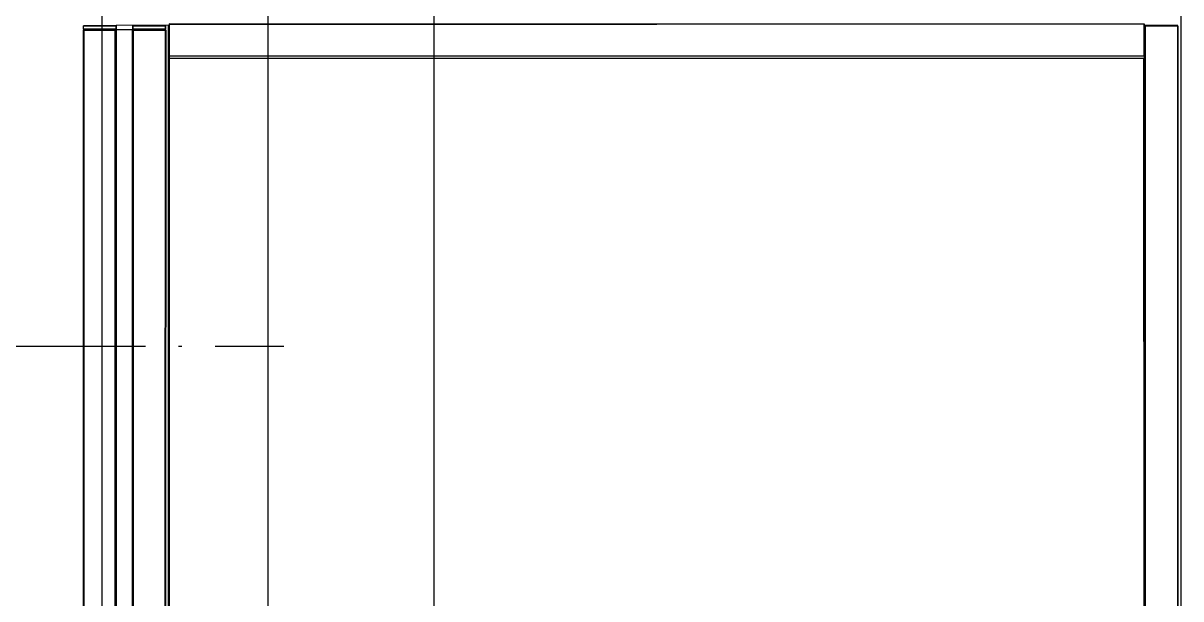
# Model space of a CAD drawing. Extents: x 11992 to 29481, y -6727 to 6811.
# Drawn here: x 15852 to 16550, y -1472 to -1125 of the extents above; entities that cross this region are included whole.
import ezdxf

# ---------------------------------------------------------------- set-up
doc = ezdxf.new("R2010")
doc.units = 0
doc.header["$MEASUREMENT"] = 0
doc.linetypes.add('DASHED', pattern=[19.05, 12.7, -6.35])
doc.linetypes.add('DOTE', pattern=[2.42, 2, -0.2, 0.02, -0.2])
doc.layers.get('0').update_dxf_attribs({"color": 8, "linetype": 'CONTINUOUS'})
doc.layers.add('DQ-BEAM-DASH', color=8, linetype='DASHED')
doc.layers.add('zoylight 4标注', color=9, linetype='CONTINUOUS')

# ---------------------------------------------------------------- blocks, each defined once
blk = doc.blocks.new('MB-B')
at = {"layer": 'DQ-BEAM-DASH', "ltscale": 0.01}
for p, q in [((-14200, 4800), (-14200, 1800)), ((-14000, 4800), (-14000, 1800))]:
    blk.add_line(p, q, dxfattribs=at)

msp = doc.modelspace()

# ---------------------------------------------------------------- linework, layer by layer
for p, q in [((15899.59, -769.41, 379.57), (15899.59, -2319.41, 379.57)), ((15899.59, -769.41, -40.43), (15899.59, -2319.41, -40.43)), ((15999.62, -769.41, -2440.43), (15999.62, -3969.41, -2440.43)), ((16099.59, -769.4, -40.43), (16099.59, -2319.4, -40.43)), ((16099.59, -769.4, 379.57), (16099.59, -2319.4, 379.57)), ((16099.59, -769.4, -40.43), (16099.59, -3969.41, -40.43)), ((16099.59, -769.4, 379.57), (16099.59, -3969.41, 379.57)), ((16099.62, -769.41, -2440.43), (16099.63, -3969.41, -2440.43)), ((16549.59, -769.4, -40.43), (16549.59, -3969.41, -40.43)), ((16549.59, -769.4, 379.57), (16549.59, -3969.41, 379.57)), ((15888.56, -1128.78, -2426.22), (15888.31, -1723.31, -2426.22)), ((15888.56, -1128.78, -2428.16), (15888.31, -1723.31, -2428.16)), ((15907.93, -1128.78, -72.23), (15888.31, -1129.03, -72.23)), ((15907.93, -1128.78, -70.29), (15888.31, -1129.03, -70.29)), ((15888.31, -1129.03, -72.23), (15888.31, -1129.03, -70.29)), ((15888.31, -1129.03, -72.23), (15888.56, -1723.56, -72.23)), ((15888.31, -1129.03, -70.29), (15888.56, -1723.56, -70.29)), ((15888.43, -1722.93, -72.77), (15888.56, -1129.29, -72.84)), ((15888.43, -1722.93, -1460.32), (15888.56, -1129.29, -1460.25)), ((15888.43, -1722.93, -1656.16), (15888.56, -1129.29, -1656.22)), ((15888.43, -1722.93, -2425.7), (15888.56, -1129.29, -2425.64)), ((15888.43, -1722.93, -1463.29), (15888.56, -1129.29, -1463.35)), ((15888.43, -1722.93, -1653.16), (15888.56, -1129.29, -1653.09)), ((15888.56, -1126.49, -70.08), (15908.18, -1126.49, -70.33)), ((15908.18, -1126.49, -2428.09), (15888.56, -1126.49, -2428.34)), ((15888.56, -1128.43, -70.08), (15888.56, -1126.49, -70.08)), ((15888.56, -1128.43, -2428.34), (15888.56, -1126.49, -2428.34)), ((15888.56, -1126.49, -2428.34), (15888.56, -1126.49, -70.08)), ((15907.71, -1128.43, -70.04), (15888.56, -1128.43, -70.08)), ((15907.93, -1128.43, -2428.34), (15888.56, -1128.43, -2428.34)), ((15888.56, -1128.43, -2428.34), (15888.56, -1128.43, -70.08)), ((15888.81, -1128.73, -1460.85), (15888.56, -1128.98, -1460.85)), ((15888.56, -1128.98, -1462.79), (15888.81, -1128.73, -1462.79)), ((15888.81, -1128.73, -1653.69), (15888.56, -1128.98, -1653.69)), ((15888.56, -1128.98, -1655.63), (15888.81, -1128.73, -1655.63)), ((15888.77, -1128.75, -2426.22), (15888.56, -1128.78, -2426.22)), ((15888.77, -1128.75, -2428.16), (15888.56, -1128.78, -2428.16)), ((15888.56, -1128.78, -2428.16), (15888.56, -1128.78, -2426.22)), ((15888.56, -1723.33, -1460.85), (15888.56, -1128.98, -1460.85)), ((15888.66, -1129.07, -1460.69), (15888.56, -1128.98, -1460.85)), ((15888.56, -1723.33, -1462.79), (15888.56, -1128.98, -1462.79)), ((15888.56, -1128.98, -1460.85), (15888.56, -1128.98, -1462.79)), ((15888.56, -1128.98, -1462.79), (15888.66, -1129.07, -1462.94)), ((15888.56, -1723.33, -1653.69), (15888.56, -1128.98, -1653.69)), ((15888.66, -1129.07, -1653.53), (15888.56, -1128.98, -1653.69)), ((15888.56, -1723.33, -1655.63), (15888.56, -1128.98, -1655.63)), ((15888.56, -1128.98, -1653.69), (15888.56, -1128.98, -1655.63)), ((15888.56, -1128.98, -1655.63), (15888.66, -1129.07, -1655.78)), ((15907.94, -1129.29, -72.84), (15888.56, -1129.29, -1460.25)), ((15907.94, -1129.29, -1656.22), (15888.56, -1129.29, -1656.22)), ((15907.94, -1129.29, -2425.64), (15888.56, -1129.29, -2425.64)), ((15888.56, -1129.29, -1656.22), (15888.56, -1129.29, -2425.64)), ((15888.91, -1128.82, -1460.69), (15888.66, -1129.07, -1460.69)), ((15888.91, -1128.82, -1462.94), (15888.66, -1129.07, -1462.94)), ((15888.91, -1128.82, -1653.53), (15888.66, -1129.07, -1653.53)), ((15888.91, -1128.82, -1655.78), (15888.66, -1129.07, -1655.78)), ((15888.81, -1129.23, -1460.6), (15888.66, -1129.07, -1460.69)), ((15888.66, -1129.07, -1655.78), (15888.81, -1129.23, -1655.88)), ((15907.71, -1128.75, -2428.16), (15888.77, -1128.75, -2428.16)), ((15888.77, -1128.75, -2426.22), (15907.71, -1128.75, -2426.22)), ((15888.91, -1128.82, -1460.69), (15888.81, -1128.73, -1460.85)), ((15888.81, -1128.73, -1460.85), (15907.93, -1128.73, -1460.85)), ((15888.81, -1128.73, -1462.79), (15888.91, -1128.82, -1462.94)), ((15907.93, -1128.73, -1653.69), (15888.81, -1128.73, -1653.69)), ((15888.91, -1128.82, -1653.53), (15888.81, -1128.73, -1653.69)), ((15907.93, -1128.73, -1655.63), (15888.81, -1128.73, -1653.69)), ((15888.81, -1128.73, -1655.63), (15888.91, -1128.82, -1655.78)), ((15907.68, -1128.98, -1460.6), (15888.81, -1129.23, -1460.6)), ((15907.68, -1128.98, -1655.88), (15888.81, -1129.23, -1655.88)), ((15888.81, -1723.08, -1653.44), (15889.06, -1128.98, -1653.44)), ((15888.81, -1723.08, -1460.6), (15888.81, -1129.23, -1460.6)), ((15889.06, -1723.33, -1655.88), (15888.81, -1129.23, -1655.88)), ((15907.94, -1129.29, -1460.25), (15888.87, -1129.29, -1460.44)), ((15888.91, -1128.82, -1462.94), (15889.06, -1128.98, -1463.04)), ((15889.06, -1128.98, -1653.44), (15888.91, -1128.82, -1653.53)), ((15907.93, -1129.23, -1463.04), (15889.06, -1128.98, -1463.04)), ((15889.06, -1723.33, -1463.04), (15889.06, -1128.98, -1463.04)), ((15907.93, -1129.23, -1653.44), (15889.06, -1128.98, -1653.44)), ((15907.62, -1723.38, -72.59), (15907.94, -1129.29, -72.84)), ((15907.62, -1723.38, -1460.5), (15907.94, -1129.29, -1460.25)), ((15907.62, -1723.38, -1655.97), (15907.94, -1129.29, -1656.22)), ((15907.62, -1723.38, -2425.89), (15907.94, -1129.29, -2425.64)), ((15907.62, -1723.38, -1463.1), (15907.94, -1129.29, -1463.35)), ((15907.62, -1723.38, -1653.34), (15907.94, -1129.29, -1653.09)), ((15907.63, -1129.29, -1656.03), (15907.94, -1129.29, -2425.64)), ((15907.68, -1128.98, -1460.6), (15907.84, -1128.82, -1460.69)), ((15907.84, -1128.82, -1655.78), (15907.68, -1128.98, -1655.88)), ((15907.68, -1723.33, -1460.6), (15907.68, -1128.98, -1460.6)), ((15907.93, -1723.08, -1655.88), (15907.68, -1128.98, -1655.88)), ((15907.68, -1723.33, -1653.44), (15907.93, -1129.23, -1653.44)), ((15908.18, -1128.43, -70.33), (15907.71, -1128.43, -70.04)), ((15907.71, -1128.75, -2428.16), (15907.93, -1128.78, -2428.16)), ((15907.71, -1128.75, -2426.22), (15907.93, -1128.78, -2426.22)), ((15907.84, -1128.82, -1460.69), (15907.93, -1128.73, -1460.85)), ((15907.93, -1128.73, -1462.79), (15907.84, -1128.82, -1462.94)), ((15907.84, -1128.82, -1653.53), (15907.93, -1128.73, -1653.69)), ((15907.93, -1128.73, -1655.63), (15907.84, -1128.82, -1655.78)), ((15908.09, -1129.07, -1460.69), (15907.84, -1128.82, -1460.69)), ((15908.09, -1129.07, -1462.94), (15907.84, -1128.82, -1462.94)), ((15908.09, -1129.07, -1653.53), (15907.84, -1128.82, -1653.53)), ((15908.09, -1129.07, -1655.78), (15907.84, -1128.82, -1655.78)), ((15907.93, -1126.49, -2428.34), (15907.93, -1126.49, -70.08)), ((15907.93, -1128.43, -2428.34), (15908.18, -1128.43, -2428.09)), ((15907.93, -1128.73, -1460.85), (15907.93, -1128.73, -1462.79)), ((15908.18, -1128.98, -1460.85), (15907.93, -1128.73, -1460.85)), ((15907.93, -1128.73, -1462.79), (15908.18, -1128.98, -1462.79)), ((15907.93, -1128.73, -1653.69), (15907.93, -1128.73, -1655.63)), ((15908.18, -1128.98, -1653.69), (15907.93, -1128.73, -1653.69)), ((15907.93, -1128.73, -1655.63), (15908.18, -1128.98, -1655.63)), ((15907.93, -1128.78, -2428.16), (15908.09, -1128.87, -2428.16)), ((15908.09, -1128.87, -2426.22), (15907.93, -1128.78, -2426.22)), ((15907.93, -1128.78, -72.23), (15907.93, -1723.56, -72.23)), ((15907.93, -1128.78, -70.29), (15907.93, -1723.56, -70.29)), ((15907.93, -1128.78, -72.23), (15907.93, -1128.78, -70.29)), ((15908.18, -1129.03, -2426.22), (15907.93, -1723.56, -2426.22)), ((15908.18, -1129.03, -2428.16), (15907.93, -1723.56, -2428.16)), ((15908.09, -1129.07, -1462.94), (15907.93, -1129.23, -1463.04)), ((15907.93, -1129.23, -1653.44), (15908.09, -1129.07, -1653.53)), ((15907.93, -1723.08, -1463.04), (15907.93, -1129.23, -1463.04)), ((15907.94, -1129.29, -1463.35), (15907.94, -1129.29, -1653.09)), ((15908.09, -1128.87, -2428.16), (15908.18, -1129.03, -2428.16)), ((15908.18, -1129.03, -2426.22), (15908.09, -1128.87, -2426.22)), ((15908.09, -1129.07, -1460.69), (15908.18, -1128.98, -1460.85)), ((15908.18, -1128.98, -1462.79), (15908.09, -1129.07, -1462.94)), ((15908.09, -1129.07, -1653.53), (15908.18, -1128.98, -1653.69)), ((15908.18, -1128.98, -1655.63), (15908.09, -1129.07, -1655.78)), ((15908.18, -2326.87, -2428.68), (15908.38, -1126.09, -2428.68)), ((15908.18, -2326.87, -2440.2), (15908.38, -1126.09, -2440.2)), ((15908.18, -1128.43, -70.33), (15908.18, -1126.49, -70.33)), ((15908.18, -1128.43, -2428.09), (15908.18, -1126.49, -2428.09)), ((15908.18, -1128.43, -2428.09), (15908.18, -1128.43, -70.33)), ((15908.18, -1723.33, -1462.79), (15908.18, -1128.98, -1462.79)), ((15908.18, -1723.33, -1460.85), (15908.18, -1128.98, -1460.85)), ((15908.18, -1128.98, -1460.85), (15908.18, -1128.98, -1462.79)), ((15908.18, -1723.33, -1655.63), (15908.18, -1128.98, -1655.63)), ((15908.18, -1723.33, -1653.69), (15908.18, -1128.98, -1653.69)), ((15908.18, -1128.98, -1653.69), (15908.18, -1128.98, -1655.63)), ((15908.18, -1129.03, -2428.16), (15908.18, -1129.03, -2426.22)), ((15908.29, -1128.89, -2425.97), (15918.03, -1128.69, -2426.17)), ((15908.29, -1128.89, -2425.97), (15908.49, -1128.69, -72.28)), ((15908.49, -1723.88, -2425.97), (15908.29, -1128.89, -2425.97)), ((15939.84, -1126.29, -2440.2), (15908.38, -1126.09, -2440.2)), ((15939.84, -1126.29, -2428.68), (15908.38, -1126.09, -2428.68)), ((15908.38, -1126.09, -2440.2), (15908.38, -1126.09, -2428.68)), ((15908.49, -1128.69, -72.28), (15918.03, -1128.69, -72.28)), ((15908.49, -1723.68, -72.28), (15908.49, -1128.69, -72.28)), ((15918.03, -1128.69, -2426.17), (15918.03, -1128.69, -72.28)), ((15918.03, -1723.88, -2425.97), (15918.03, -1128.69, -2426.17)), ((15918.03, -1723.68, -72.28), (15918.03, -1128.69, -72.28)), ((15918.33, -1126.49, -2428.09), (15937.95, -1126.49, -2428.34)), ((15918.33, -1128.43, -2428.09), (15918.33, -1126.49, -2428.09)), ((15918.33, -1126.49, -2428.09), (15918.58, -1126.49, -70.08)), ((15937.95, -1128.43, -2428.34), (15918.33, -1128.43, -2428.09)), ((15918.33, -1128.43, -2428.09), (15918.58, -1128.43, -70.08)), ((15918.58, -1128.78, -70.29), (15918.33, -1723.31, -70.29)), ((15918.58, -1128.78, -2428.16), (15918.33, -1723.31, -2428.16)), ((15918.58, -1128.78, -2426.22), (15918.33, -1723.31, -2426.22)), ((15918.43, -1128.87, -72.22), (15918.33, -1129.03, -72.22)), ((15918.33, -1129.03, -70.29), (15918.43, -1128.87, -70.29)), ((15918.33, -1129.03, -72.22), (15918.33, -1723.31, -72.22)), ((15918.33, -1129.03, -72.22), (15918.33, -1129.03, -70.29)), ((15918.42, -1722.93, -72.77), (15918.55, -1129.29, -72.84)), ((15918.42, -1722.93, -2425.69), (15918.55, -1129.29, -2425.63)), ((15918.58, -1128.78, -72.22), (15918.43, -1128.87, -72.22)), ((15918.43, -1128.87, -70.29), (15918.58, -1128.78, -70.29)), ((15937.93, -1129.29, -72.84), (15918.55, -1129.29, -72.84)), ((15918.55, -1129.29, -72.84), (15918.55, -1129.29, -2425.63)), ((15937.93, -1129.29, -2425.63), (15918.55, -1129.29, -2425.63)), ((15918.58, -1128.43, -70.08), (15918.58, -1126.49, -70.08)), ((15918.58, -1126.49, -70.08), (15938.21, -1126.49, -70.33)), ((15918.58, -1128.43, -70.08), (15938.21, -1128.43, -70.33)), ((15918.58, -1128.78, -72.22), (15937.96, -1128.78, -72.22)), ((15918.58, -1128.78, -70.29), (15937.96, -1128.78, -72.22)), ((15918.58, -1128.78, -2426.22), (15938.2, -1129.03, -2426.22)), ((15937.95, -1128.78, -2428.16), (15918.58, -1128.78, -2426.22)), ((15937.61, -1723.38, -72.59), (15937.93, -1129.29, -72.84)), ((15937.61, -1723.38, -2425.88), (15937.93, -1129.29, -2425.63)), ((15937.93, -1129.29, -72.84), (15937.93, -1129.29, -2425.63)), ((15937.95, -1128.43, -2428.34), (15937.95, -1126.49, -2428.34)), ((15937.95, -1126.49, -2428.34), (15938.21, -1126.49, -70.33)), ((15937.95, -1128.43, -2428.34), (15938.21, -1128.43, -70.33)), ((15938.2, -1129.03, -2428.16), (15937.95, -1128.78, -2428.16)), ((15937.95, -1128.78, -2428.16), (15937.95, -1723.56, -2428.16)), ((15938.2, -1129.03, -2426.22), (15937.95, -1723.56, -2426.22)), ((15937.96, -1128.78, -72.22), (15937.96, -1723.56, -72.22)), ((15937.96, -1128.78, -70.29), (15937.96, -1723.56, -70.29)), ((15938.2, -1129.03, -2428.16), (15938.2, -1129.03, -2426.22)), ((15938.21, -1128.43, -70.33), (15938.21, -1126.49, -70.33)), ((15939.64, -2327.07, -2440.2), (15939.84, -1126.29, -2440.2)), ((15939.64, -2327.07, -2428.68), (15939.84, -1126.29, -2428.68)), ((15939.84, -1126.29, -2440.2), (15939.84, -1126.29, -2428.68)), ((15940.1, -1125.48, -69.7), (15940.4, -1125.18, -69.7)), ((15940.1, -1125.48, -69.7), (15940.4, -1125.78, -70)), ((16527.76, -1125.48, -50.38), (15940.4, -1125.18, -50.38)), ((15940.4, -2328.06, -50.38), (15940.4, -1125.18, -69.7)), ((16527.46, -1125.38, -2440.33), (15940.4, -1125.38, -2440.33)), ((16527.76, -1125.38, -70.42), (15940.4, -1125.38, -70.12)), ((15940.4, -1144.71, -2440.33), (15940.4, -1125.38, -2440.33)), ((15940.4, -1125.38, -2440.33), (15940.4, -1125.38, -70.12)), ((15940.4, -1144.71, -70.12), (15940.4, -1125.38, -70.12)), ((16527.76, -1125.48, -69.7), (15940.4, -1125.78, -70)), ((15940.4, -2328.06, -69.7), (15940.4, -1125.78, -70)), ((16527.46, -1125.38, -2440.33), (16527.76, -1125.38, -70.42)), ((16527.46, -1144.71, -2440.33), (16527.46, -1125.38, -2440.33)), ((16527.76, -1144.71, -70.42), (16527.76, -1125.38, -70.42)), ((16527.76, -2327.76, -50.38), (16527.76, -1125.48, -50.38)), ((16527.76, -1125.48, -50.38), (16527.76, -1125.48, -69.7)), ((16527.76, -2327.76, -69.7), (16527.76, -1125.48, -69.7)), ((16528.1, -1126.55, -2428.26), (16528.1, -1126.25, -70.53)), ((16547.8, -1126.25, -70.53), (16528.1, -1126.25, -70.53)), ((16528.1, -2326.55, -2428.26), (16528.1, -1126.25, -70.53)), ((16547.8, -1126.55, -2428.26), (16528.1, -1126.55, -2428.26)), ((16528.1, -1126.55, -2428.26), (16528.1, -2326.55, -2428.26)), ((16547.8, -1126.55, -2428.26), (16547.8, -1126.25, -70.53)), ((16547.8, -2326.55, -2428.26), (16547.8, -1126.25, -70.53)), ((16547.8, -1126.55, -2428.26), (16547.8, -2326.55, -2428.26)), ((15939.98, -2307.88, -2428.68), (15940.18, -1146.08, -2428.68)), ((16527.56, -1146.07, -2440.2), (15940.18, -1146.08, -2428.68)), ((16527.36, -1146.27, -2440.4), (15940.18, -1146.08, -2440.2)), ((15940.18, -2308.08, -2440.2), (15940.18, -1146.08, -2440.2)), ((16527.46, -1144.71, -2440.33), (15940.4, -1144.71, -2440.33)), ((16527.76, -1144.71, -70.42), (15940.4, -1144.71, -70.12)), ((15940.4, -1144.71, -2440.33), (15940.4, -1144.71, -70.12)), ((16527.48, -1146.15, -2440.33), (16527.36, -1146.27, -2440.4)), ((16527.76, -2307.88, -2440.2), (16527.36, -1146.27, -2440.4)), ((16527.46, -1144.71, -2440.33), (16527.76, -1144.71, -70.42)), ((16527.68, -1146.35, -2440.33), (16527.48, -1146.15, -2440.33)), ((16527.56, -1146.07, -2440.2), (16527.76, -1146.27, -2440.2)), ((16527.76, -2307.88, -2428.68), (16527.56, -1146.07, -2428.68)), ((16527.76, -1146.27, -2440.2), (16527.68, -1146.35, -2440.33))]:
    msp.add_line(p, q)
at = {"layer": 'zoylight 4标注', "color": 9, "linetype": 'DOTE', "ltscale": 100}
msp.add_line((13063.86, -1319.41), (16009.17, -1319.41), dxfattribs=at)

# ---------------------------------------------------------------- block references
msp.add_blockref('MB-B', (30099.61, -4369.45))

doc.saveas('drawing.dxf')
